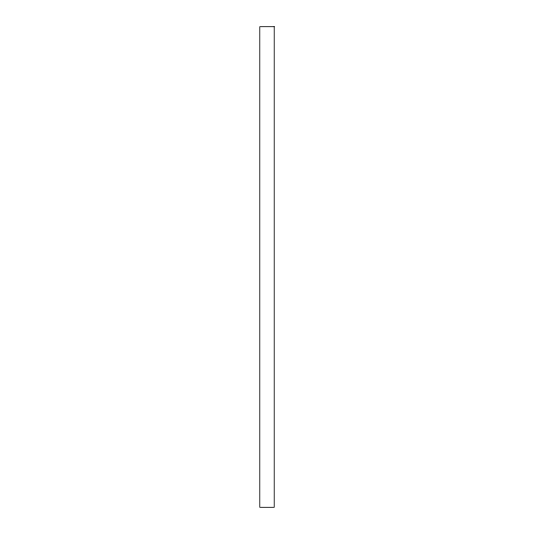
<?xml version="1.0" encoding="UTF-8"?>
<svg xmlns="http://www.w3.org/2000/svg" width="534" height="534" viewBox="0 0 534 534"><rect width="100%" height="100%" fill="white"/><g stroke="black" fill="none" stroke-linecap="round" stroke-linejoin="round"><path stroke-width="0.8" d="M274.209 26.7L259.791 26.7L259.791 507.3L274.209 507.3L274.209 26.7"/></g></svg>
